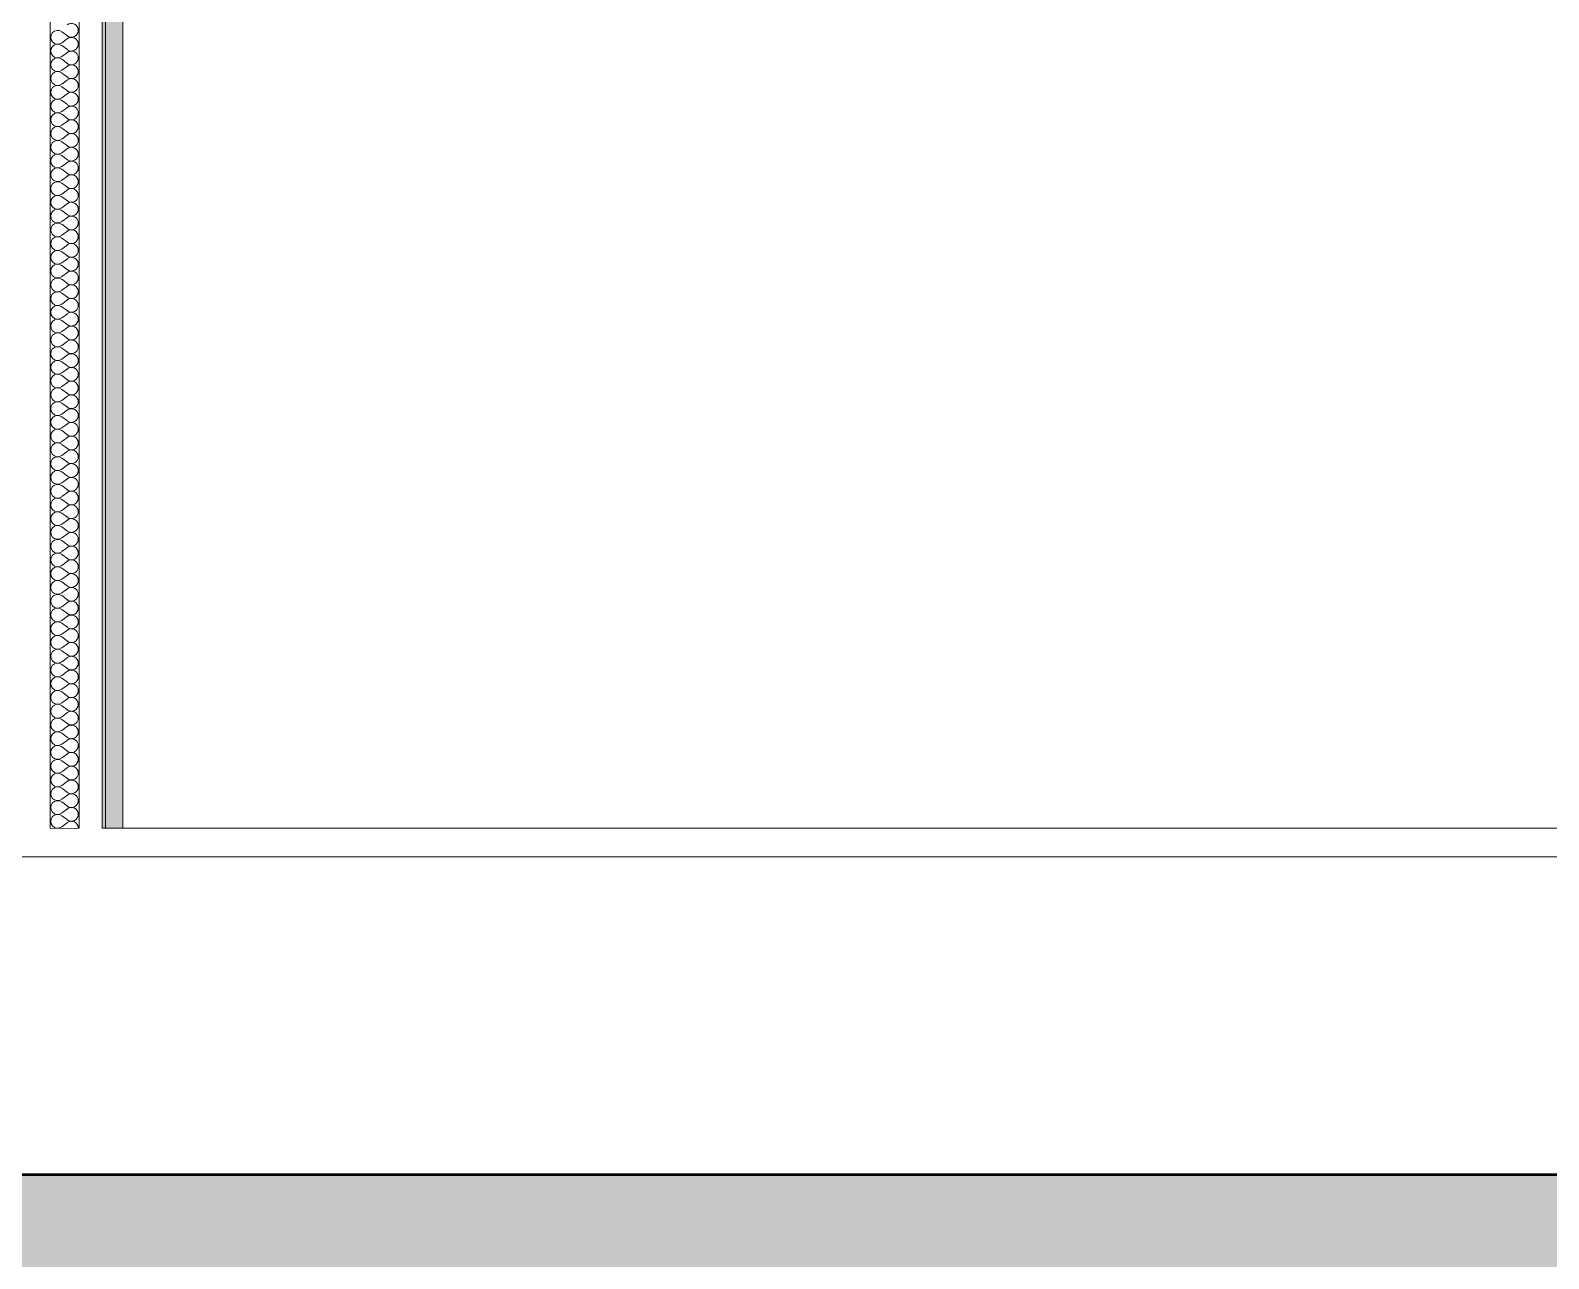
# Model space of a CAD drawing. Header units: millimetres. Extents: x -48147 to 1417267, y -496296 to 18123.
# Drawn here: x 1387187 to 1388501, y -479495 to -478432 of the extents above; entities that cross this region are included whole.
import ezdxf

# ---------------------------------------------------------------- set-up
doc = ezdxf.new("R2010")
doc.units = ezdxf.units.MM
doc.header["$MEASUREMENT"] = 0
doc.linetypes.add('Dashed', pattern=[2822.222233, 1411.111116, -1411.111116])
doc.linetypes.add('Wipeout_Contour', pattern=[1000, 0, -1000])
for name, color, linetype, lineweight, true_color in [('0_Pen_No__105', 7, 'Continuous', 15, 0xa6a6a6), ('A-230-M_FLOOR.IFC Import_Pen_No__109', 7, 'Continuous', 15, 0xa6a6a6), ('A-230-M_FLOOR.IFC Import_Pen_No__29', 7, 'Continuous', 50, 0x2a2a2a), ('New_A-25-M_Wall_Int_Pen_No__107', 7, 'Continuous', 15, 0xa6a6a6)]:
    doc.layers.add(name, color=color, linetype=linetype, lineweight=lineweight, true_color=true_color)
for name, color, linetype in [('A-230-M_FLOOR.IFC Import', 7, 'Continuous'), ('New_A-20-M_Floor_Slab', 7, 'Continuous'), ('New_A-25-M_Wall_Int', 7, 'Continuous')]:
    doc.layers.add(name, color=color, linetype=linetype)
doc.layers.add('New_A-20-M_Floor_Slab_Pen_No__4', color=7, linetype='Continuous', lineweight=20)
doc.layers.add('New_A-25-M_Wall_Int_Pen_No__1', color=7, linetype='Continuous', lineweight=13)

# ---------------------------------------------------------------- blocks, each defined once
blk = doc.blocks.new('Section Elem_58_2', base_point=(1376122.5, -491272.8))
at = {"color": 254, "linetype": 'Wipeout_Contour', "lineweight": 0, "ltscale": 7397860.631400831}
blk.add_wipeout([(1386036.1, -479122.8), (1386036.1, -479147.8), (1408945.9, -479147.8), (1409086.9, -479147.8), (1409086.9, -479122.8)], dxfattribs=at).dxf.layer = 'New_A-20-M_Floor_Slab'
at = {"layer": 'New_A-20-M_Floor_Slab_Pen_No__4', "linetype": 'Continuous'}
for p, q in [((1387229.2, -479122.8), (1387204.2, -479122.8)), ((1389491.2, -479122.8), (1387267.2, -479122.8))]:
    blk.add_line(p, q, dxfattribs=at)
at = {"layer": 'New_A-20-M_Floor_Slab_Pen_No__4', "linetype": 'Continuous', "flags": 128}
blk.add_lwpolyline([(1387267.2, -479122.8), (1387252.2, -479122.8), (1387249.2, -479122.8)], dxfattribs=at)
at = {"color": 254, "linetype": 'Wipeout_Contour', "lineweight": 0, "ltscale": 5909598.057394184}
blk.add_wipeout([(1386036.1, -479147.8), (1386036.1, -479422.8), (1408945.9, -479422.8), (1408945.9, -479147.8)], dxfattribs=at).dxf.layer = 'New_A-20-M_Floor_Slab'
at = {"layer": 'New_A-20-M_Floor_Slab_Pen_No__4', "linetype": 'Continuous', "flags": 128}
blk.add_lwpolyline([(1409086.9, -479147.8), (1408945.9, -479147.8), (1386036.1, -479147.8)], dxfattribs=at)
blk = doc.blocks.new('*X142', base_point=(1376122.5, -491272.8))
at = {"layer": 'New_A-25-M_Wall_Int_Pen_No__107', "linetype": 'Continuous'}
for p, q in [((1387214.3, -478433.5), (1387219.1, -478437.1)), ((1387214.3, -478443.1), (1387219.1, -478439.5)), ((1387214.3, -478445.4), (1387219.1, -478449)), ((1387214.3, -478455), (1387219.1, -478451.4)), ((1387214.3, -478457.3), (1387219.1, -478460.9)), ((1387214.3, -478466.9), (1387219.1, -478463.3)), ((1387214.3, -478469.3), (1387219.1, -478472.8)), ((1387214.3, -478478.8), (1387219.1, -478475.2)), ((1387214.3, -478481.2), (1387219.1, -478484.7)), ((1387214.3, -478490.7), (1387219.1, -478487.1)), ((1387214.3, -478493.1), (1387219.1, -478496.6)), ((1387214.3, -478502.6), (1387219.1, -478499)), ((1387214.3, -478505), (1387219.1, -478508.5)), ((1387214.3, -478514.5), (1387219.1, -478510.9)), ((1387214.3, -478516.9), (1387219.1, -478520.4)), ((1387214.3, -478526.4), (1387219.1, -478522.8)), ((1387214.3, -478528.8), (1387219.1, -478532.3)), ((1387214.3, -478538.3), (1387219.1, -478534.7)), ((1387214.3, -478540.7), (1387219.1, -478544.3)), ((1387214.3, -478550.2), (1387219.1, -478546.6)), ((1387214.3, -478552.6), (1387219.1, -478556.2)), ((1387214.3, -478562.1), (1387219.1, -478558.5)), ((1387214.3, -478564.5), (1387219.1, -478568.1)), ((1387214.3, -478574), (1387219.1, -478570.4)), ((1387214.3, -478576.4), (1387219.1, -478580)), ((1387214.3, -478585.9), (1387219.1, -478582.3)), ((1387214.3, -478588.3), (1387219.1, -478591.9)), ((1387214.3, -478597.8), (1387219.1, -478594.3)), ((1387214.3, -478600.2), (1387219.1, -478603.8)), ((1387214.3, -478609.7), (1387219.1, -478606.2)), ((1387214.3, -478612.1), (1387219.1, -478615.7)), ((1387214.3, -478621.6), (1387219.1, -478618.1)), ((1387214.3, -478624), (1387219.1, -478627.6)), ((1387214.3, -478633.5), (1387219.1, -478630)), ((1387214.3, -478635.9), (1387219.1, -478639.5)), ((1387214.3, -478645.4), (1387219.1, -478641.9)), ((1387214.3, -478647.8), (1387219.1, -478651.4)), ((1387214.3, -478657.3), (1387219.1, -478653.8)), ((1387214.3, -478659.7), (1387219.1, -478663.3)), ((1387214.3, -478669.3), (1387219.1, -478665.7)), ((1387214.3, -478671.6), (1387219.1, -478675.2)), ((1387214.3, -478681.2), (1387219.1, -478677.6)), ((1387214.3, -478683.5), (1387219.1, -478687.1)), ((1387214.3, -478693.1), (1387219.1, -478689.5)), ((1387214.3, -478695.4), (1387219.1, -478699)), ((1387214.3, -478705), (1387219.1, -478701.4)), ((1387214.3, -478707.3), (1387219.1, -478710.9)), ((1387214.3, -478716.9), (1387219.1, -478713.3)), ((1387214.3, -478719.3), (1387219.1, -478722.8)), ((1387214.3, -478728.8), (1387219.1, -478725.2)), ((1387214.3, -478731.2), (1387219.1, -478734.7)), ((1387214.3, -478740.7), (1387219.1, -478737.1)), ((1387214.3, -478743.1), (1387219.1, -478746.6)), ((1387214.3, -478752.6), (1387219.1, -478749)), ((1387214.3, -478755), (1387219.1, -478758.5)), ((1387214.3, -478764.5), (1387219.1, -478760.9)), ((1387214.3, -478766.9), (1387219.1, -478770.4)), ((1387214.3, -478776.4), (1387219.1, -478772.8)), ((1387214.3, -478778.8), (1387219.1, -478782.3)), ((1387214.3, -478788.3), (1387219.1, -478784.7)), ((1387214.3, -478790.7), (1387219.1, -478794.3)), ((1387214.3, -478800.2), (1387219.1, -478796.6)), ((1387214.3, -478802.6), (1387219.1, -478806.2)), ((1387214.3, -478812.1), (1387219.1, -478808.5)), ((1387214.3, -478814.5), (1387219.1, -478818.1)), ((1387214.3, -478824), (1387219.1, -478820.4)), ((1387214.3, -478826.4), (1387219.1, -478830)), ((1387214.3, -478835.9), (1387219.1, -478832.3)), ((1387214.3, -478838.3), (1387219.1, -478841.9)), ((1387214.3, -478847.8), (1387219.1, -478844.3)), ((1387214.3, -478850.2), (1387219.1, -478853.8)), ((1387214.3, -478859.7), (1387219.1, -478856.2)), ((1387214.3, -478862.1), (1387219.1, -478865.7)), ((1387214.3, -478871.6), (1387219.1, -478868.1)), ((1387214.3, -478874), (1387219.1, -478877.6)), ((1387214.3, -478883.5), (1387219.1, -478880)), ((1387214.3, -478885.9), (1387219.1, -478889.5)), ((1387214.3, -478895.4), (1387219.1, -478891.9)), ((1387214.3, -478897.8), (1387219.1, -478901.4)), ((1387214.3, -478907.3), (1387219.1, -478903.8)), ((1387214.3, -478909.7), (1387219.1, -478913.3)), ((1387214.3, -478919.3), (1387219.1, -478915.7)), ((1387214.3, -478921.6), (1387219.1, -478925.2)), ((1387214.3, -478931.2), (1387219.1, -478927.6)), ((1387214.3, -478933.5), (1387219.1, -478937.1)), ((1387214.3, -478943.1), (1387219.1, -478939.5)), ((1387214.3, -478945.4), (1387219.1, -478949)), ((1387214.3, -478955), (1387219.1, -478951.4)), ((1387214.3, -478957.3), (1387219.1, -478960.9)), ((1387214.3, -478966.9), (1387219.1, -478963.3)), ((1387214.3, -478969.3), (1387219.1, -478972.8)), ((1387214.3, -478978.8), (1387219.1, -478975.2)), ((1387214.3, -478981.2), (1387219.1, -478984.7)), ((1387214.3, -478990.7), (1387219.1, -478987.1)), ((1387214.3, -478993.1), (1387219.1, -478996.6)), ((1387214.3, -479002.6), (1387219.1, -478999)), ((1387214.3, -479005), (1387219.1, -479008.5)), ((1387214.3, -479014.5), (1387219.1, -479010.9)), ((1387214.3, -479016.9), (1387219.1, -479020.4)), ((1387214.3, -479026.4), (1387219.1, -479022.8)), ((1387214.3, -479028.8), (1387219.1, -479032.3)), ((1387214.3, -479038.3), (1387219.1, -479034.7)), ((1387214.3, -479040.7), (1387219.1, -479044.3)), ((1387214.3, -479050.2), (1387219.1, -479046.6)), ((1387214.3, -479052.6), (1387219.1, -479056.2)), ((1387214.3, -479062.1), (1387219.1, -479058.5)), ((1387214.3, -479064.5), (1387219.1, -479068.1)), ((1387214.3, -479074), (1387219.1, -479070.4)), ((1387214.3, -479076.4), (1387219.1, -479080)), ((1387214.3, -479085.9), (1387219.1, -479082.3)), ((1387214.3, -479088.3), (1387219.1, -479091.9)), ((1387214.3, -479097.8), (1387219.1, -479094.3)), ((1387214.3, -479100.2), (1387219.1, -479103.8)), ((1387214.3, -479109.7), (1387219.1, -479106.2)), ((1387214.3, -479112.1), (1387219.1, -479115.7)), ((1387214.3, -479121.6), (1387219.1, -479118.1))]:
    blk.add_line(p, q, dxfattribs=at)
for centre, start, end in [((1387210.7, -478438.3), 53.1301, 306.8699), ((1387222.6, -478432.3), 0, 126.8699), ((1387222.6, -478432.3), 233.1301, 0), ((1387210.7, -478450.2), 53.1301, 306.8699), ((1387222.6, -478444.3), 0, 126.8699), ((1387222.6, -478444.3), 233.1301, 0), ((1387210.7, -478462.1), 53.1301, 306.8699), ((1387222.6, -478456.2), 0, 126.8699), ((1387222.6, -478456.2), 233.1301, 0), ((1387222.6, -478468.1), 0, 126.8699), ((1387210.7, -478474), 53.1301, 306.8699), ((1387222.6, -478468.1), 233.1301, 0), ((1387222.6, -478480), 0, 126.8699), ((1387210.7, -478485.9), 53.1301, 306.8699), ((1387222.6, -478480), 233.1301, 0), ((1387222.6, -478491.9), 0, 126.8699), ((1387210.7, -478497.8), 53.1301, 306.8699), ((1387222.6, -478491.9), 233.1301, 0), ((1387222.6, -478503.8), 0, 126.8699), ((1387210.7, -478509.7), 53.1301, 306.8699), ((1387222.6, -478503.8), 233.1301, 0), ((1387222.6, -478515.7), 0, 126.8699), ((1387210.7, -478521.6), 53.1301, 306.8699), ((1387210.7, -478533.5), 53.1301, 306.8699), ((1387222.6, -478515.7), 233.1301, 0), ((1387222.6, -478527.6), 0, 126.8699), ((1387222.6, -478527.6), 233.1301, 0), ((1387210.7, -478545.4), 53.1301, 306.8699), ((1387222.6, -478539.5), 0, 126.8699), ((1387222.6, -478539.5), 233.1301, 0), ((1387210.7, -478557.3), 53.1301, 306.8699), ((1387222.6, -478551.4), 0, 126.8699), ((1387222.6, -478551.4), 233.1301, 0), ((1387210.7, -478569.3), 53.1301, 306.8699), ((1387222.6, -478563.3), 0, 126.8699), ((1387222.6, -478563.3), 233.1301, 0), ((1387210.7, -478581.2), 53.1301, 306.8699), ((1387222.6, -478575.2), 0, 126.8699), ((1387222.6, -478575.2), 233.1301, 0), ((1387222.6, -478587.1), 0, 126.8699), ((1387210.7, -478593.1), 53.1301, 306.8699), ((1387222.6, -478587.1), 233.1301, 0), ((1387222.6, -478599), 0, 126.8699), ((1387210.7, -478605), 53.1301, 306.8699), ((1387222.6, -478599), 233.1301, 0), ((1387222.6, -478610.9), 0, 126.8699), ((1387210.7, -478616.9), 53.1301, 306.8699), ((1387222.6, -478610.9), 233.1301, 0), ((1387222.6, -478622.8), 0, 126.8699), ((1387210.7, -478628.8), 53.1301, 306.8699), ((1387222.6, -478622.8), 233.1301, 0), ((1387222.6, -478634.7), 0, 126.8699), ((1387210.7, -478640.7), 53.1301, 306.8699), ((1387210.7, -478652.6), 53.1301, 306.8699), ((1387222.6, -478634.7), 233.1301, 0), ((1387222.6, -478646.6), 0, 126.8699), ((1387222.6, -478646.6), 233.1301, 0), ((1387210.7, -478664.5), 53.1301, 306.8699), ((1387222.6, -478658.5), 0, 126.8699), ((1387222.6, -478658.5), 233.1301, 0), ((1387210.7, -478676.4), 53.1301, 306.8699), ((1387222.6, -478670.4), 0, 126.8699), ((1387222.6, -478670.4), 233.1301, 0), ((1387210.7, -478688.3), 53.1301, 306.8699), ((1387222.6, -478682.3), 0, 126.8699), ((1387222.6, -478682.3), 233.1301, 0), ((1387210.7, -478700.2), 53.1301, 306.8699), ((1387222.6, -478694.3), 0, 126.8699), ((1387222.6, -478694.3), 233.1301, 0), ((1387210.7, -478712.1), 53.1301, 306.8699), ((1387222.6, -478706.2), 0, 126.8699), ((1387222.6, -478706.2), 233.1301, 0), ((1387222.6, -478718.1), 0, 126.8699), ((1387210.7, -478724), 53.1301, 306.8699), ((1387222.6, -478718.1), 233.1301, 0), ((1387222.6, -478730), 0, 126.8699), ((1387210.7, -478735.9), 53.1301, 306.8699), ((1387222.6, -478730), 233.1301, 0), ((1387222.6, -478741.9), 0, 126.8699), ((1387210.7, -478747.8), 53.1301, 306.8699), ((1387222.6, -478741.9), 233.1301, 0), ((1387222.6, -478753.8), 0, 126.8699), ((1387210.7, -478759.7), 53.1301, 306.8699), ((1387222.6, -478753.8), 233.1301, 0), ((1387222.6, -478765.7), 0, 126.8699), ((1387210.7, -478771.6), 53.1301, 306.8699), ((1387210.7, -478783.5), 53.1301, 306.8699), ((1387222.6, -478765.7), 233.1301, 0), ((1387222.6, -478777.6), 0, 126.8699), ((1387222.6, -478777.6), 233.1301, 0), ((1387210.7, -478795.4), 53.1301, 306.8699), ((1387222.6, -478789.5), 0, 126.8699), ((1387222.6, -478789.5), 233.1301, 0), ((1387210.7, -478807.3), 53.1301, 306.8699), ((1387222.6, -478801.4), 0, 126.8699), ((1387222.6, -478801.4), 233.1301, 0), ((1387210.7, -478819.3), 53.1301, 306.8699), ((1387222.6, -478813.3), 0, 126.8699), ((1387222.6, -478813.3), 233.1301, 0), ((1387210.7, -478831.2), 53.1301, 306.8699), ((1387222.6, -478825.2), 0, 126.8699), ((1387222.6, -478825.2), 233.1301, 0), ((1387210.7, -478843.1), 53.1301, 306.8699), ((1387222.6, -478837.1), 0, 126.8699), ((1387222.6, -478837.1), 233.1301, 0), ((1387222.6, -478849), 0, 126.8699), ((1387210.7, -478855), 53.1301, 306.8699), ((1387222.6, -478849), 233.1301, 0), ((1387222.6, -478860.9), 0, 126.8699), ((1387210.7, -478866.9), 53.1301, 306.8699), ((1387222.6, -478860.9), 233.1301, 0), ((1387222.6, -478872.8), 0, 126.8699), ((1387210.7, -478878.8), 53.1301, 306.8699), ((1387222.6, -478872.8), 233.1301, 0), ((1387222.6, -478884.7), 0, 126.8699), ((1387210.7, -478890.7), 53.1301, 306.8699), ((1387210.7, -478902.6), 53.1301, 306.8699), ((1387222.6, -478884.7), 233.1301, 0), ((1387222.6, -478896.6), 0, 126.8699), ((1387222.6, -478896.6), 233.1301, 0), ((1387210.7, -478914.5), 53.1301, 306.8699), ((1387222.6, -478908.5), 0, 126.8699), ((1387222.6, -478908.5), 233.1301, 0), ((1387210.7, -478926.4), 53.1301, 306.8699), ((1387222.6, -478920.4), 0, 126.8699), ((1387222.6, -478920.4), 233.1301, 0), ((1387210.7, -478938.3), 53.1301, 306.8699), ((1387222.6, -478932.3), 0, 126.8699), ((1387222.6, -478932.3), 233.1301, 0), ((1387210.7, -478950.2), 53.1301, 306.8699), ((1387222.6, -478944.3), 0, 126.8699), ((1387222.6, -478944.3), 233.1301, 0), ((1387210.7, -478962.1), 53.1301, 306.8699), ((1387222.6, -478956.2), 0, 126.8699), ((1387222.6, -478956.2), 233.1301, 0), ((1387222.6, -478968.1), 0, 126.8699), ((1387210.7, -478974), 53.1301, 306.8699), ((1387222.6, -478968.1), 233.1301, 0), ((1387222.6, -478980), 0, 126.8699), ((1387210.7, -478985.9), 53.1301, 306.8699), ((1387222.6, -478980), 233.1301, 0), ((1387222.6, -478991.9), 0, 126.8699), ((1387210.7, -478997.8), 53.1301, 306.8699), ((1387222.6, -478991.9), 233.1301, 0), ((1387222.6, -479003.8), 0, 126.8699), ((1387210.7, -479009.7), 53.1301, 306.8699), ((1387222.6, -479003.8), 233.1301, 0), ((1387222.6, -479015.7), 0, 126.8699), ((1387210.7, -479021.6), 53.1301, 306.8699), ((1387210.7, -479033.5), 53.1301, 306.8699), ((1387222.6, -479015.7), 233.1301, 0), ((1387222.6, -479027.6), 0, 126.8699), ((1387222.6, -479027.6), 233.1301, 0), ((1387210.7, -479045.4), 53.1301, 306.8699), ((1387222.6, -479039.5), 0, 126.8699), ((1387222.6, -479039.5), 233.1301, 0), ((1387210.7, -479057.3), 53.1301, 306.8699), ((1387222.6, -479051.4), 0, 126.8699), ((1387222.6, -479051.4), 233.1301, 0), ((1387210.7, -479069.3), 53.1301, 306.8699), ((1387222.6, -479063.3), 0, 126.8699), ((1387222.6, -479063.3), 233.1301, 0), ((1387210.7, -479081.2), 53.1301, 306.8699), ((1387222.6, -479075.2), 0, 126.8699), ((1387222.6, -479075.2), 233.1301, 0), ((1387210.7, -479093.1), 53.1301, 306.8699), ((1387222.6, -479087.1), 0, 126.8699), ((1387222.6, -479087.1), 233.1301, 0), ((1387222.6, -479099), 0, 126.8699), ((1387210.7, -479105), 53.1301, 306.8699), ((1387222.6, -479099), 233.1301, 0), ((1387222.6, -479110.9), 0, 126.8699), ((1387210.7, -479116.9), 53.1301, 306.8699), ((1387222.6, -479110.9), 233.1301, 0), ((1387222.6, -479122.8), 0, 126.8699)]:
    blk.add_arc(centre, 5.95, start, end, dxfattribs=at)
blk = doc.blocks.new('Section Elem_116_2', base_point=(1376122.5, -491272.8))
at = {"layer": 'New_A-25-M_Wall_Int_Pen_No__107', "linetype": 'Continuous', "lineweight": 0, "true_color": 0x535353}
blk.add_hatch(color=251, dxfattribs=at).paths.add_polyline_path([(1387249.2, -479122.8), (1387252.2, -479122.8), (1387252.2, -476147.8), (1387252.2, -476122.8), (1387252.2, -475349.3), (1387249.2, -475349.3)])
at = {"layer": 'New_A-25-M_Wall_Int_Pen_No__107', "linetype": 'Continuous'}
blk.add_hatch(color=256, dxfattribs=at).paths.add_polyline_path([(1387252.2, -479122.8), (1387267.2, -479122.8), (1387267.2, -476147.8), (1387252.2, -476147.8)])
at = {"layer": 'New_A-25-M_Wall_Int_Pen_No__1', "linetype": 'Continuous'}
blk.add_line((1387267.2, -476147.8), (1387267.2, -479122.8), dxfattribs=at)
at = {"color": 254, "linetype": 'Wipeout_Contour', "lineweight": 0, "ltscale": 5868137.638640623}
blk.add_wipeout([(1387229.2, -479122.8), (1387249.2, -479122.8), (1387249.2, -475349.3), (1387229.2, -475349.3)], dxfattribs=at).dxf.layer = 'New_A-25-M_Wall_Int'
at = {"layer": 'New_A-25-M_Wall_Int_Pen_No__1', "linetype": 'Continuous'}
for p, q in [((1387249.2, -475349.3), (1387249.2, -479122.8)), ((1387252.2, -476147.8), (1387252.2, -479122.8))]:
    blk.add_line(p, q, dxfattribs=at)
at = {"color": 254, "linetype": 'Wipeout_Contour', "lineweight": 0, "ltscale": 5868052.533970559}
blk.add_wipeout([(1387204.2, -479122.8), (1387229.2, -479122.8), (1387229.2, -475349.3), (1387204.2, -475349.3)], dxfattribs=at).dxf.layer = 'New_A-25-M_Wall_Int'
at = {"layer": 'New_A-25-M_Wall_Int_Pen_No__1', "linetype": 'Continuous'}
blk.add_line((1387229.2, -475349.3), (1387229.2, -479122.8), dxfattribs=at)
at = {"layer": 'New_A-25-M_Wall_Int'}
blk.add_blockref('*X142', (1376122.5, -491272.8), dxfattribs=at)
at = {"color": 254, "linetype": 'Wipeout_Contour', "lineweight": 0, "ltscale": 5867969.320636891}
blk.add_wipeout([(1387185.2, -479122.8), (1387204.2, -479122.8), (1387204.2, -475349.3), (1387185.2, -475349.3)], dxfattribs=at).dxf.layer = 'New_A-25-M_Wall_Int'
at = {"layer": 'New_A-25-M_Wall_Int_Pen_No__1', "linetype": 'Continuous'}
blk.add_line((1387204.2, -475349.3), (1387204.2, -479122.8), dxfattribs=at)
blk = doc.blocks.new('Section Elem_744_2', base_point=(1376122.5, -491272.8))
at = {"color": 254, "linetype": 'Wipeout_Contour', "lineweight": 0, "ltscale": 5909380.360471884}
blk.add_wipeout([(1385633.6, -479572.8), (1409087.1, -479572.8), (1409087.1, -479422.8), (1385633.6, -479422.8)], dxfattribs=at).dxf.layer = 'A-230-M_FLOOR.IFC Import'
at = {"layer": 'A-230-M_FLOOR.IFC Import_Pen_No__109', "linetype": 'Continuous'}
h = blk.add_hatch(dxfattribs=at)
h.set_pattern_fill('Lightweight_Concrete_0002', color=256, style=0, pattern_type=2)
h.set_pattern_definition([(0, (1376122.47, -491272.82), (0, 389.7114), [24.375, -200.625]), (0, (1376234.97, -491077.97), (0, 389.7114), [24.375, -200.625]), (60, (1376122.47, -491272.82), (-337.5, 194.8557), [24.375, -200.625]), (60, (1376347.47, -491272.82), (-337.5, 194.8557), [24.375, -200.625]), (120, (1376146.84, -491272.82), (337.5, 194.8557), [24.375, -200.625]), (120, (1376371.84, -491272.82), (337.5, 194.8557), [24.375, -200.625]), (0, (1376122.47, -491235.32), (0, 75), [0, -75, 0, -112.5]), (45, (1376159.97, -491235.32), (-53.03301, 53.03301), [0, -56.25, 0, -93.75])])
h.paths.add_polyline_path([(1385633.6, -479572.8), (1409087.1, -479572.8), (1409087.1, -479422.8), (1385633.6, -479422.8)])
at = {"layer": 'A-230-M_FLOOR.IFC Import_Pen_No__29', "linetype": 'Continuous', "flags": 128}
blk.add_lwpolyline([(1408945.9, -479422.8), (1386036.1, -479422.8), (1385896.1, -479422.8), (1385633.6, -479422.8), (1382915.9, -479422.8), (1382775.9, -479422.8), (1360047.2, -479422.8)], dxfattribs=at)
blk = doc.blocks.new('S-25 Building Section_STORY_MARKER', base_point=(1376122.5, -491272.8))
at = {"layer": '0_Pen_No__105', "linetype": 'Dashed', "ltscale": 0.1}
blk.add_line((1357662.3, -479122.8), (1413604.9, -479122.8), dxfattribs=at)

msp = doc.modelspace()

# ---------------------------------------------------------------- block references
at = {"layer": 'New_A-20-M_Floor_Slab'}
msp.add_blockref('Section Elem_58_2', (1376122.5, -491272.8), dxfattribs=at)

# ---------------------------------------------------------------- next in the draw order: block references
at = {"layer": 'A-230-M_FLOOR.IFC Import'}
msp.add_blockref('Section Elem_744_2', (1376122.5, -491272.8), dxfattribs=at)
at = {"layer": 'New_A-25-M_Wall_Int'}
msp.add_blockref('Section Elem_116_2', (1376122.5, -491272.8), dxfattribs=at)

# ---------------------------------------------------------------- next in the draw order: block references
at = {"linetype": 'Continuous', "lineweight": 0}
msp.add_blockref('S-25 Building Section_STORY_MARKER', (1376122.5, -491272.8), dxfattribs=at)

doc.saveas('drawing.dxf')
